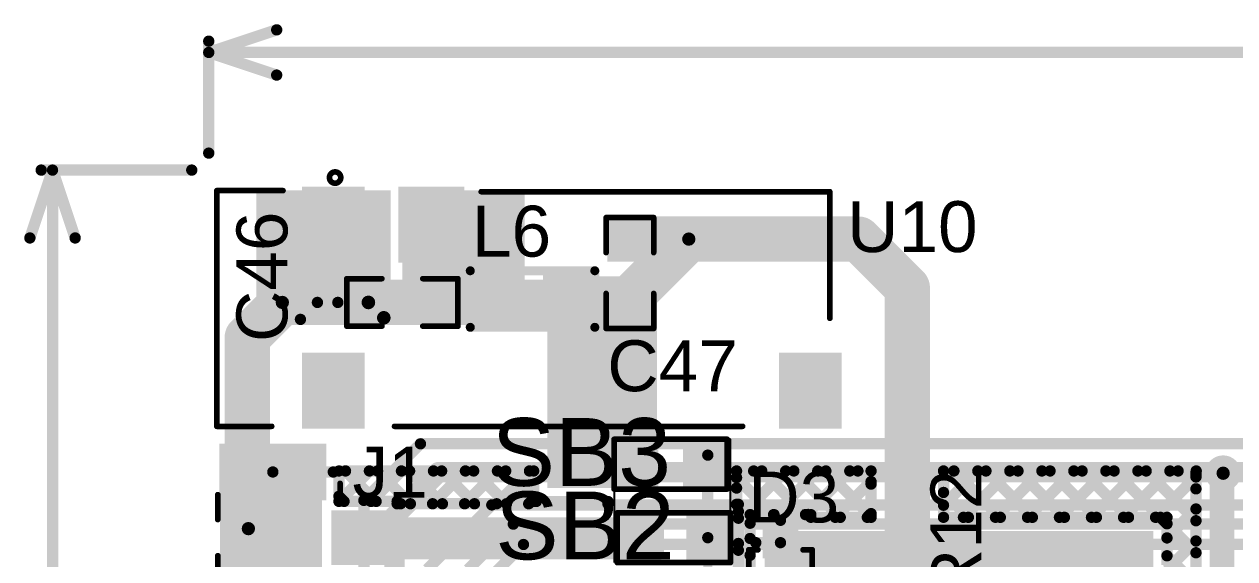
# Model space of a CAD drawing. Header units: millimetres. Extents: x -0.26 to 2.84, y -0.09 to 2.43.
# Drawn here: x -0.253 to 0.816, y 1.956 to 2.429 of the extents above; entities that cross this region are included whole.
import ezdxf

# ---------------------------------------------------------------- set-up
doc = ezdxf.new("R2010")
doc.units = ezdxf.units.MM
doc.header["$MEASUREMENT"] = 0
for name, color, linetype in [('BottomLayer', 5, 'Continuous'), ('BottomSolder', 6, 'Continuous'), ('Mechanical1', 6, 'Continuous'), ('TopLayer', 1, 'Continuous'), ('TopOverlay', 2, 'Continuous'), ('TopPaste', 8, 'Continuous'), ('TopSolder', 216, 'Continuous'), ('ViaHoleLayer', 16, 'Continuous')]:
    doc.layers.add(name, color=color, linetype=linetype)
doc.styles.add('Arial', font='', dxfattribs={"height": 0.2})
doc.styles.get('Arial').set_extended_font_data('Arial')

# ---------------------------------------------------------------- blocks, each defined once
blk = doc.blocks.new('UDD32C03L01_3')
at = {"layer": 'TopLayer'}
for points in [[(-0.0551, 0.0118), (-0.0354, 0.0118), (-0.0354, -0.0118), (-0.0551, -0.0118)], [(0.0354, 0.0118), (0.0551, 0.0118), (0.0551, -0.0118), (0.0354, -0.0118)]]:
    blk.add_hatch(color=1, dxfattribs=at).paths.add_polyline_path(points)
at = {"layer": 'TopPaste'}
for points in [[(-0.0551, 0.0118), (-0.0354, 0.0118), (-0.0354, -0.0118), (-0.0551, -0.0118)], [(0.0354, 0.0118), (0.0551, 0.0118), (0.0551, -0.0118), (0.0354, -0.0118)]]:
    blk.add_hatch(color=8, dxfattribs=at).paths.add_polyline_path(points)
at = {"layer": 'TopSolder'}
for points in [[(-0.0591, 0.0158), (-0.0314, 0.0158), (-0.0314, -0.0158), (-0.0591, -0.0158)], [(0.0314, 0.0158), (0.0591, 0.0158), (0.0591, -0.0158), (0.0314, -0.0158)]]:
    blk.add_hatch(color=216, dxfattribs=at).paths.add_polyline_path(points)
at = {"layer": 'TopOverlay', "const_width": 0.005}
for points in [[(-0.036, 0.028), (-0.036, 0.02)], [(-0.036, 0.028), (0.039, 0.028)], [(0.039, 0.028), (0.039, 0.02)], [(-0.0145, 0.008), (-0.0145, -0.007)], [(-0.0055, 0.006), (-0.0115, 0)], [(-0.0115, 0), (-0.0055, -0.006)], [(-0.0055, 0.006), (-0.0055, -0.006)], [(-0.0055, 0), (0.0055, 0)], [(0.0055, 0.006), (0.0115, 0)], [(0.0055, 0.006), (0.0055, -0.006)], [(0.0115, 0), (0.0055, -0.006)], [(0.0145, 0.007), (0.0145, -0.008)], [(-0.036, -0.02), (-0.036, -0.028)], [(0.039, -0.02), (0.039, -0.028)], [(-0.036, -0.028), (0.039, -0.028)]]:
    blk.add_lwpolyline(points, dxfattribs=at)
at = {"layer": 'TopOverlay', "const_width": 0.0025}
for points in [[(-0.0372, 0.028, 1), (-0.0348, 0.028, 1)], [(-0.0372, 0.028, 1), (-0.0348, 0.028, 1)], [(-0.0372, 0.02, 1), (-0.0348, 0.02, 1)], [(0.0377, 0.028, 1), (0.0403, 0.028, 1)], [(0.0377, 0.028, 1), (0.0403, 0.028, 1)], [(0.0377, 0.02, 1), (0.0403, 0.02, 1)], [(-0.0158, 0.008, 1), (-0.0132, 0.008, 1)], [(-0.0127, 0, 1), (-0.0103, 0, 1)], [(-0.0127, 0, 1), (-0.0103, 0, 1)], [(-0.0067, 0.006, 1), (-0.0043, 0.006, 1)], [(-0.0067, 0.006, 1), (-0.0043, 0.006, 1)], [(-0.0067, 0, 1), (-0.0043, 0, 1)], [(0.0043, 0.006, 1), (0.0067, 0.006, 1)], [(0.0043, 0.006, 1), (0.0067, 0.006, 1)], [(0.0043, 0, 1), (0.0067, 0, 1)], [(0.0103, 0, 1), (0.0127, 0, 1)], [(0.0103, 0, 1), (0.0127, 0, 1)], [(0.0132, 0.007, 1), (0.0158, 0.007, 1)], [(-0.0158, -0.007, 1), (-0.0132, -0.007, 1)], [(-0.0067, -0.006, 1), (-0.0043, -0.006, 1)], [(-0.0067, -0.006, 1), (-0.0043, -0.006, 1)], [(0.0043, -0.006, 1), (0.0067, -0.006, 1)], [(0.0043, -0.006, 1), (0.0067, -0.006, 1)], [(0.0132, -0.008, 1), (0.0158, -0.008, 1)], [(-0.0372, -0.02, 1), (-0.0348, -0.02, 1)], [(0.0377, -0.02, 1), (0.0403, -0.02, 1)], [(-0.0372, -0.028, 1), (-0.0348, -0.028, 1)], [(-0.0372, -0.028, 1), (-0.0348, -0.028, 1)], [(0.0377, -0.028, 1), (0.0403, -0.028, 1)], [(0.0377, -0.028, 1), (0.0403, -0.028, 1)]]:
    blk.add_lwpolyline(points, format="xyb", close=True, dxfattribs=at)
blk = doc.blocks.new('C___0603_38')
at = {"layer": 'TopLayer'}
for points in [[(-0.015, 0.0175), (-0.015, -0.0175), (-0.045, -0.0175), (-0.045, 0.0175)], [(0.045, 0.0175), (0.045, -0.0175), (0.015, -0.0175), (0.015, 0.0175)]]:
    blk.add_hatch(color=1, dxfattribs=at).paths.add_polyline_path(points)
at = {"layer": 'TopPaste'}
for points in [[(-0.015, 0.0175), (-0.015, -0.0175), (-0.045, -0.0175), (-0.045, 0.0175)], [(0.045, 0.0175), (0.045, -0.0175), (0.015, -0.0175), (0.015, 0.0175)]]:
    blk.add_hatch(color=8, dxfattribs=at).paths.add_polyline_path(points)
at = {"layer": 'TopSolder'}
for points in [[(-0.0126, 0.0199), (-0.0126, -0.0199), (-0.0474, -0.0199), (-0.0474, 0.0199)], [(0.0474, 0.0199), (0.0474, -0.0199), (0.0126, -0.0199), (0.0126, 0.0199)]]:
    blk.add_hatch(color=216, dxfattribs=at).paths.add_polyline_path(points)
at = {"layer": 'TopOverlay', "const_width": 0.005}
for points in [[(-0.049, 0.021), (-0.018, 0.021)], [(-0.049, 0.021), (-0.049, -0.021)], [(0.018, 0.021), (0.049, 0.021)], [(0.049, 0.021), (0.049, -0.021)], [(-0.049, -0.021), (-0.018, -0.021)], [(0.018, -0.021), (0.049, -0.021)]]:
    blk.add_lwpolyline(points, dxfattribs=at)
at = {"layer": 'TopOverlay', "const_width": 0.0025}
for points in [[(-0.0503, 0.021, 1), (-0.0478, 0.021, 1)], [(-0.0503, 0.021, 1), (-0.0478, 0.021, 1)], [(-0.0192, 0.021, 1), (-0.0168, 0.021, 1)], [(0.0168, 0.021, 1), (0.0192, 0.021, 1)], [(0.0478, 0.021, 1), (0.0503, 0.021, 1)], [(0.0478, 0.021, 1), (0.0503, 0.021, 1)], [(-0.0503, -0.021, 1), (-0.0478, -0.021, 1)], [(-0.0503, -0.021, 1), (-0.0478, -0.021, 1)], [(-0.0192, -0.021, 1), (-0.0168, -0.021, 1)], [(0.0168, -0.021, 1), (0.0192, -0.021, 1)], [(0.0478, -0.021, 1), (0.0503, -0.021, 1)], [(0.0478, -0.021, 1), (0.0503, -0.021, 1)]]:
    blk.add_lwpolyline(points, format="xyb", close=True, dxfattribs=at)
blk = doc.blocks.new('C___0603_39')
at = {"layer": 'TopLayer'}
for points in [[(-0.015, 0.0175), (-0.015, -0.0175), (-0.045, -0.0175), (-0.045, 0.0175)], [(0.045, 0.0175), (0.045, -0.0175), (0.015, -0.0175), (0.015, 0.0175)]]:
    blk.add_hatch(color=1, dxfattribs=at).paths.add_polyline_path(points)
at = {"layer": 'TopPaste'}
for points in [[(-0.015, 0.0175), (-0.015, -0.0175), (-0.045, -0.0175), (-0.045, 0.0175)], [(0.045, 0.0175), (0.045, -0.0175), (0.015, -0.0175), (0.015, 0.0175)]]:
    blk.add_hatch(color=8, dxfattribs=at).paths.add_polyline_path(points)
at = {"layer": 'TopSolder'}
for points in [[(-0.0126, 0.0199), (-0.0126, -0.0199), (-0.0474, -0.0199), (-0.0474, 0.0199)], [(0.0474, 0.0199), (0.0474, -0.0199), (0.0126, -0.0199), (0.0126, 0.0199)]]:
    blk.add_hatch(color=216, dxfattribs=at).paths.add_polyline_path(points)
at = {"layer": 'TopOverlay', "const_width": 0.005}
for points in [[(-0.049, -0.021), (-0.049, 0.021)], [(-0.049, 0.021), (-0.018, 0.021)], [(0.018, 0.021), (0.049, 0.021)], [(0.049, -0.021), (0.049, 0.021)], [(-0.049, -0.021), (-0.018, -0.021)], [(0.018, -0.021), (0.049, -0.021)]]:
    blk.add_lwpolyline(points, dxfattribs=at)
at = {"layer": 'TopOverlay', "const_width": 0.0025}
for points in [[(-0.0503, 0.021, 1), (-0.0478, 0.021, 1)], [(-0.0503, 0.021, 1), (-0.0478, 0.021, 1)], [(-0.0192, 0.021, 1), (-0.0168, 0.021, 1)], [(0.0168, 0.021, 1), (0.0192, 0.021, 1)], [(0.0478, 0.021, 1), (0.0503, 0.021, 1)], [(0.0478, 0.021, 1), (0.0503, 0.021, 1)], [(-0.0503, -0.021, 1), (-0.0478, -0.021, 1)], [(-0.0503, -0.021, 1), (-0.0478, -0.021, 1)], [(-0.0192, -0.021, 1), (-0.0168, -0.021, 1)], [(0.0168, -0.021, 1), (0.0192, -0.021, 1)], [(0.0478, -0.021, 1), (0.0503, -0.021, 1)], [(0.0478, -0.021, 1), (0.0503, -0.021, 1)]]:
    blk.add_lwpolyline(points, format="xyb", close=True, dxfattribs=at)
blk = doc.blocks.new('PRO_OB_440_68')
at = {"layer": 'TopLayer'}
for points in [[(-0.103, 0.2343), (-0.0439, 0.2343), (-0.0439, 0.187), (-0.103, 0.187)], [(0.0439, 0.2343), (0.103, 0.2343), (0.103, 0.187), (0.0439, 0.187)], [(0.0439, 0.1492), (0.103, 0.1492), (0.103, 0.0988), (0.0439, 0.0988)], [(-0.103, -0.187), (-0.0439, -0.187), (-0.0439, -0.2343), (-0.103, -0.2343)]]:
    blk.add_hatch(color=1, dxfattribs=at).paths.add_polyline_path(points)
at = {"layer": 'TopPaste'}
for points in [[(-0.103, 0.2343), (-0.0439, 0.2343), (-0.0439, 0.187), (-0.103, 0.187)], [(0.0439, 0.2343), (0.103, 0.2343), (0.103, 0.187), (0.0439, 0.187)], [(0.0439, 0.1492), (0.103, 0.1492), (0.103, 0.0988), (0.0439, 0.0988)], [(-0.103, -0.187), (-0.0439, -0.187), (-0.0439, -0.2343), (-0.103, -0.2343)]]:
    blk.add_hatch(color=8, dxfattribs=at).paths.add_polyline_path(points)
at = {"layer": 'TopSolder'}
for points in [[(-0.107, 0.2383), (-0.0399, 0.2383), (-0.0399, 0.183), (-0.107, 0.183)], [(0.0399, 0.2383), (0.107, 0.2383), (0.107, 0.183), (0.0399, 0.183)], [(0.0399, 0.1532), (0.107, 0.1532), (0.107, 0.0948), (0.0399, 0.0948)], [(-0.107, -0.183), (-0.0399, -0.183), (-0.0399, -0.2383), (-0.107, -0.2383)]]:
    blk.add_hatch(color=216, dxfattribs=at).paths.add_polyline_path(points)
at = {"layer": 'TopOverlay', "const_width": 0.005}
for points in [[(-0.105, 0.3135), (0.1035, 0.3135)], [(-0.105, 0.3135), (-0.105, 0.265)], [(0.1035, 0.3135), (0.1035, 0.255)], [(-0.105, 0.1565), (-0.105, -0.151)], [(0.1025, 0.08), (0.1025, -0.228)], [(-0.0095, -0.228), (0.1025, -0.228)]]:
    blk.add_lwpolyline(points, dxfattribs=at)
at = {"layer": 'TopOverlay'}
for points, const_width in [([(-0.1062, 0.3135, 1), (-0.1037, 0.3135, 1)], 0.0025), ([(-0.1062, 0.3135, 1), (-0.1037, 0.3135, 1)], 0.0025), ([(0.1022, 0.3135, 1), (0.1047, 0.3135, 1)], 0.0025), ([(0.1022, 0.3135, 1), (0.1047, 0.3135, 1)], 0.0025), ([(-0.1062, 0.265, 1), (-0.1037, 0.265, 1)], 0.0025), ([(0.1022, 0.255, 1), (0.1047, 0.255, 1)], 0.0025), ([(0.12, 0.209, 1), (0.11, 0.209, 1)], 0.005), ([(0.1087, 0.209, 1), (0.1113, 0.209, 1)], 0.0025), ([(0.1187, 0.209, 1), (0.1212, 0.209, 1)], 0.0025), ([(-0.1062, 0.1565, 1), (-0.1037, 0.1565, 1)], 0.0025), ([(0.1013, 0.08, 1), (0.1037, 0.08, 1)], 0.0025), ([(-0.1062, -0.151, 1), (-0.1037, -0.151, 1)], 0.0025), ([(-0.0107, -0.228, 1), (-0.0083, -0.228, 1)], 0.0025), ([(0.1013, -0.228, 1), (0.1037, -0.228, 1)], 0.0025), ([(0.1013, -0.228, 1), (0.1037, -0.228, 1)], 0.0025)]:
    blk.add_lwpolyline(points, format="xyb", close=True, dxfattribs=dict(at, const_width=const_width))
blk = doc.blocks.new('S______B______77')
at = {"layer": 'TopLayer'}
for points in [[(-0.045, -0.0175), (-0.045, 0.0175), (-0.015, 0.0175), (-0.015, -0.0175)], [(0.015, -0.0175), (0.015, 0.0175), (0.045, 0.0175), (0.045, -0.0175)]]:
    blk.add_hatch(color=1, dxfattribs=at).paths.add_polyline_path(points)
at = {"layer": 'TopPaste'}
for points in [[(-0.045, -0.0175), (-0.045, 0.0175), (-0.015, 0.0175), (-0.015, -0.0175)], [(0.015, -0.0175), (0.015, 0.0175), (0.045, 0.0175), (0.045, -0.0175)]]:
    blk.add_hatch(color=8, dxfattribs=at).paths.add_polyline_path(points)
at = {"layer": 'TopSolder'}
for points in [[(-0.049, -0.0215), (-0.049, 0.0215), (-0.011, 0.0215), (-0.011, -0.0215)], [(0.011, -0.0215), (0.011, 0.0215), (0.049, 0.0215), (0.049, -0.0215)]]:
    blk.add_hatch(color=216, dxfattribs=at).paths.add_polyline_path(points)
at = {"layer": 'TopOverlay', "const_width": 0.005}
for points in [[(0.05, 0.022), (-0.05, 0.022)], [(-0.05, 0.022), (-0.05, -0.022)], [(0.05, 0.022), (0.05, -0.022)], [(0.05, -0.022), (-0.05, -0.022)]]:
    blk.add_lwpolyline(points, dxfattribs=at)
at = {"layer": 'TopOverlay', "const_width": 0.0025}
for points in [[(-0.05125, 0.022, 1), (-0.04875, 0.022, 1)], [(-0.05125, 0.022, 1), (-0.04875, 0.022, 1)], [(0.04875, 0.022, 1), (0.05125, 0.022, 1)], [(0.04875, 0.022, 1), (0.05125, 0.022, 1)], [(-0.05125, -0.022, 1), (-0.04875, -0.022, 1)], [(-0.05125, -0.022, 1), (-0.04875, -0.022, 1)], [(0.04875, -0.022, 1), (0.05125, -0.022, 1)], [(0.04875, -0.022, 1), (0.05125, -0.022, 1)]]:
    blk.add_lwpolyline(points, format="xyb", close=True, dxfattribs=at)
blk = doc.blocks.new('S______B______78')
at = {"layer": 'TopLayer'}
for points in [[(-0.045, -0.0175), (-0.045, 0.0175), (-0.015, 0.0175), (-0.015, -0.0175)], [(0.015, -0.0175), (0.015, 0.0175), (0.045, 0.0175), (0.045, -0.0175)]]:
    blk.add_hatch(color=1, dxfattribs=at).paths.add_polyline_path(points)
at = {"layer": 'TopPaste'}
for points in [[(-0.045, -0.0175), (-0.045, 0.0175), (-0.015, 0.0175), (-0.015, -0.0175)], [(0.015, -0.0175), (0.015, 0.0175), (0.045, 0.0175), (0.045, -0.0175)]]:
    blk.add_hatch(color=8, dxfattribs=at).paths.add_polyline_path(points)
at = {"layer": 'TopSolder'}
for points in [[(-0.049, -0.0215), (-0.049, 0.0215), (-0.011, 0.0215), (-0.011, -0.0215)], [(0.011, -0.0215), (0.011, 0.0215), (0.049, 0.0215), (0.049, -0.0215)]]:
    blk.add_hatch(color=216, dxfattribs=at).paths.add_polyline_path(points)
at = {"layer": 'TopOverlay', "const_width": 0.005}
for points in [[(-0.05, 0.022), (-0.05, -0.022)], [(0.05, 0.022), (-0.05, 0.022)], [(0.05, 0.022), (0.05, -0.022)], [(0.05, -0.022), (-0.05, -0.022)]]:
    blk.add_lwpolyline(points, dxfattribs=at)
at = {"layer": 'TopOverlay', "const_width": 0.0025}
for points in [[(-0.05125, 0.022, 1), (-0.04875, 0.022, 1)], [(-0.05125, 0.022, 1), (-0.04875, 0.022, 1)], [(0.04875, 0.022, 1), (0.05125, 0.022, 1)], [(0.04875, 0.022, 1), (0.05125, 0.022, 1)], [(-0.05125, -0.022, 1), (-0.04875, -0.022, 1)], [(-0.05125, -0.022, 1), (-0.04875, -0.022, 1)], [(0.04875, -0.022, 1), (0.05125, -0.022, 1)], [(0.04875, -0.022, 1), (0.05125, -0.022, 1)]]:
    blk.add_lwpolyline(points, format="xyb", close=True, dxfattribs=at)
blk = doc.blocks.new('IND_0603_91')
at = {"layer": 'TopLayer'}
for points in [[(-0.0486, 0.0191), (-0.0132, 0.0191), (-0.0132, -0.0191), (-0.0486, -0.0191)], [(0.0132, 0.0191), (0.0486, 0.0191), (0.0486, -0.0191), (0.0132, -0.0191)]]:
    blk.add_hatch(color=1, dxfattribs=at).paths.add_polyline_path(points)
at = {"layer": 'TopPaste'}
for points in [[(-0.0486, 0.0191), (-0.0132, 0.0191), (-0.0132, -0.0191), (-0.0486, -0.0191)], [(0.0132, 0.0191), (0.0486, 0.0191), (0.0486, -0.0191), (0.0132, -0.0191)]]:
    blk.add_hatch(color=8, dxfattribs=at).paths.add_polyline_path(points)
at = {"layer": 'TopSolder'}
for points in [[(-0.0526, 0.0231), (-0.0092, 0.0231), (-0.0092, -0.0231), (-0.0526, -0.0231)], [(0.0092, 0.0231), (0.0526, 0.0231), (0.0526, -0.0231), (0.0092, -0.0231)]]:
    blk.add_hatch(color=216, dxfattribs=at).paths.add_polyline_path(points)
at = {"layer": 'TopOverlay', "const_width": 0.00787}
for points in [[(-0.055, 0.025), (0.055, 0.025)], [(-0.055, -0.025), (-0.055, 0.025)], [(0.055, -0.025), (0.055, 0.025)], [(-0.055, -0.025), (0.055, -0.025)]]:
    blk.add_lwpolyline(points, dxfattribs=at)
at = {"layer": 'TopOverlay', "const_width": 0.00394}
for points in [[(-0.057, 0.025, 1), (-0.053, 0.025, 1)], [(-0.057, 0.025, 1), (-0.053, 0.025, 1)], [(0.053, 0.025, 1), (0.057, 0.025, 1)], [(0.053, 0.025, 1), (0.057, 0.025, 1)], [(-0.057, -0.025, 1), (-0.053, -0.025, 1)], [(-0.057, -0.025, 1), (-0.053, -0.025, 1)], [(0.053, -0.025, 1), (0.057, -0.025, 1)], [(0.053, -0.025, 1), (0.057, -0.025, 1)]]:
    blk.add_lwpolyline(points, format="xyb", close=True, dxfattribs=at)
blk = doc.blocks.new('U_FL_R_SMT_1_80__97')
at = {"layer": 'TopLayer'}
for points in [[(-0.0791, 0.0817), (-0.037, 0.0817), (-0.037, -0.005), (-0.0791, -0.005)], [(0.037, 0.0817), (0.0791, 0.0817), (0.0791, -0.005), (0.037, -0.005)], [(-0.0201, -0.0173), (0.0201, -0.0173), (0.0201, -0.0594), (-0.0201, -0.0594)]]:
    blk.add_hatch(color=1, dxfattribs=at).paths.add_polyline_path(points)
at = {"layer": 'TopPaste'}
for points in [[(-0.0791, 0.0817), (-0.037, 0.0817), (-0.037, -0.005), (-0.0791, -0.005)], [(0.037, 0.0817), (0.0791, 0.0817), (0.0791, -0.005), (0.037, -0.005)], [(-0.0201, -0.0173), (0.0201, -0.0173), (0.0201, -0.0594), (-0.0201, -0.0594)]]:
    blk.add_hatch(color=8, dxfattribs=at).paths.add_polyline_path(points)
at = {"layer": 'TopSolder'}
for points in [[(-0.0831, 0.0857), (-0.033, 0.0857), (-0.033, -0.009), (-0.0831, -0.009)], [(0.033, 0.0857), (0.0831, 0.0857), (0.0831, -0.009), (0.033, -0.009)], [(-0.0241, -0.0133), (0.0241, -0.0133), (0.0241, -0.0634), (-0.0241, -0.0634)]]:
    blk.add_hatch(color=216, dxfattribs=at).paths.add_polyline_path(points)
at = {"layer": 'TopOverlay', "const_width": 0.005}
for points in [[(-0.038, 0.087), (-0.016, 0.087)], [(0.016, 0.087), (0.038, 0.087)], [(-0.048, -0.021), (-0.03, -0.021)], [(0.03, -0.021), (0.048, -0.021)]]:
    blk.add_lwpolyline(points, dxfattribs=at)
at = {"layer": 'TopOverlay', "const_width": 0.0025}
for points in [[(-0.0393, 0.087, 1), (-0.0367, 0.087, 1)], [(-0.0173, 0.087, 1), (-0.0147, 0.087, 1)], [(0.0148, 0.087, 1), (0.0173, 0.087, 1)], [(0.0368, 0.087, 1), (0.0393, 0.087, 1)], [(-0.0493, -0.021, 1), (-0.0467, -0.021, 1)], [(-0.0312, -0.021, 1), (-0.0288, -0.021, 1)], [(0.0288, -0.021, 1), (0.0313, -0.021, 1)], [(0.0468, -0.021, 1), (0.0493, -0.021, 1)]]:
    blk.add_lwpolyline(points, format="xyb", close=True, dxfattribs=at)

msp = doc.modelspace()

# ---------------------------------------------------------------- hatches: boundary and pattern name
at = {"layer": 'BottomLayer'}
h = msp.add_hatch(color=5, dxfattribs=at)
edge = h.paths.add_edge_path()
edge.add_arc((0.334, 2.239), 0.0118, 0, 360)
h = msp.add_hatch(color=5, dxfattribs=at)
edge = h.paths.add_edge_path()
edge.add_arc((-0.025, 2.183), 0.0118, 0, 360)
h = msp.add_hatch(color=5, dxfattribs=at)
edge = h.paths.add_edge_path()
edge.add_arc((0.806, 2.032), 0.0118, 0, 360)
h = msp.add_hatch(color=5, dxfattribs=at)
edge = h.paths.add_edge_path()
edge.add_arc((-0.055, 1.983), 0.00886, 0, 360)
at = {"layer": 'BottomSolder'}
h = msp.add_hatch(color=6, dxfattribs=at)
edge = h.paths.add_edge_path()
edge.add_arc((0.806, 2.032), 0.0158, 0, 360)
at = {"layer": 'TopLayer'}
for points in [[(0.0706, 2.282), (-0.048, 2.282), (-0.048, 2.163), (0.0706, 2.163)], [(0.081, 2.163), (0.189, 2.163), (0.189, 2.282), (0.081, 2.282)], [(0.262, 2.219), (0.284, 2.219), (0.284, 2.259), (0.262, 2.259)], [(0.209, 2.019), (0.306, 2.019), (0.306, 2.206), (0.209, 2.206)], [(-0.08, 1.895), (0.01, 1.895), (0.01, 2.055), (-0.08, 2.055)], [(0.022, 1.956), (0.312, 1.956), (0.312, 1.993), (0.022, 1.993)], [(0.401, 1.912), (0.7444, 1.912), (0.7444, 1.981), (0.401, 1.981)]]:
    msp.add_hatch(color=1, dxfattribs=at).paths.add_polyline_path(points)
h = msp.add_hatch(color=1, dxfattribs=at)
edge = h.paths.add_edge_path()
edge.add_arc((0.334, 2.239), 0.0118, 0, 360)
h = msp.add_hatch(color=1, dxfattribs=at)
edge = h.paths.add_edge_path()
edge.add_arc((-0.025, 2.183), 0.0118, 0, 360)
h = msp.add_hatch(color=1, dxfattribs=at)
edge = h.paths.add_edge_path()
edge.add_arc((0.806, 2.032), 0.0118, 0, 360)
h = msp.add_hatch(color=1, dxfattribs=at)
edge = h.paths.add_edge_path()
edge.add_arc((-0.055, 1.983), 0.00886, 0, 360)
at = {"layer": 'TopSolder'}
h = msp.add_hatch(color=216, dxfattribs=at)
edge = h.paths.add_edge_path()
edge.add_arc((0.806, 2.032), 0.0158, 0, 360)
at = {"layer": 'ViaHoleLayer'}
h = msp.add_hatch(color=16, dxfattribs=at)
edge = h.paths.add_edge_path()
edge.add_arc((0.334, 2.239), 0.00591, 0, 360)
h = msp.add_hatch(color=16, dxfattribs=at)
edge = h.paths.add_edge_path()
edge.add_arc((-0.025, 2.183), 0.00591, 0, 360)
h = msp.add_hatch(color=16, dxfattribs=at)
edge = h.paths.add_edge_path()
edge.add_arc((0.806, 2.032), 0.00591, 0, 360)
h = msp.add_hatch(color=16, dxfattribs=at)
edge = h.paths.add_edge_path()
edge.add_arc((-0.055, 1.983), 0.00591, 0, 360)

# ---------------------------------------------------------------- linework, layer by layer
at = {"layer": 'BottomLayer'}
for points, const_width in [([(0.278, 2.183), (0.334, 2.239)], 0.04), ([(-0.056, 2.152), (-0.025, 2.183)], 0.04), ([(-0.025, 2.183), (0.278, 2.183)], 0.04), ([(-0.056, 1.983), (-0.056, 2.152)], 0.04), ([(0.047, 2.008), (0.097, 2.058)], 0.01), ([(0.097, 2.058), (2.106, 2.058)], 0.01), ([(0.074, 1.994), (0.113, 2.033)], 0.018), ([(0.113, 2.033), (2.097, 2.033)], 0.018), ([(0.047, 1.851), (0.047, 2.008)], 0.01), ([(-0.056, 1.899), (-0.056, 1.981)], 0.04), ([(0.074, 1.83), (0.074, 1.994)], 0.018), ([(0.103, 1.947), (0.16, 2.004)], 0.01), ([(0.16, 2.004), (2.094, 2.004)], 0.01), ([(0.139, 1.947), (0.179, 1.987)], 0.01), ([(0.179, 1.987), (2.08, 1.987)], 0.01), ([(0.1624, 1.9434), (0.188, 1.969)], 0.01), ([(0.188, 1.969), (2.06, 1.969)], 0.01)]:
    msp.add_lwpolyline(points, dxfattribs=dict(at, const_width=const_width))
for points, const_width in [([(0.324, 2.239, 1), (0.344, 2.239, 1)], 0.02), ([(-0.035, 2.183, 1), (-0.015, 2.183, 1)], 0.02), ([(-0.035, 2.183, 1), (-0.015, 2.183, 1)], 0.02), ([(0.268, 2.183, 1), (0.288, 2.183, 1)], 0.02), ([(0.268, 2.183, 1), (0.288, 2.183, 1)], 0.02), ([(-0.066, 2.152, 1), (-0.046, 2.152, 1)], 0.02), ([(-0.066, 2.152, 1), (-0.046, 2.152, 1)], 0.02), ([(0.0945, 2.058, 1), (0.0995, 2.058, 1)], 0.005), ([(0.0945, 2.058, 1), (0.0995, 2.058, 1)], 0.005), ([(0.1085, 2.033, 1), (0.1175, 2.033, 1)], 0.009), ([(0.1085, 2.033, 1), (0.1175, 2.033, 1)], 0.009), ([(0.0445, 2.008, 1), (0.0495, 2.008, 1)], 0.005), ([(0.0445, 2.008, 1), (0.0495, 2.008, 1)], 0.005), ([(-0.066, 1.983, 1), (-0.046, 1.983, 1)], 0.02), ([(-0.066, 1.981, 1), (-0.046, 1.981, 1)], 0.02), ([(0.0695, 1.994, 1), (0.0785, 1.994, 1)], 0.009), ([(0.0695, 1.994, 1), (0.0785, 1.994, 1)], 0.009), ([(0.1575, 2.004, 1), (0.1625, 2.004, 1)], 0.005), ([(0.1575, 2.004, 1), (0.1625, 2.004, 1)], 0.005), ([(0.1765, 1.987, 1), (0.1815, 1.987, 1)], 0.005), ([(0.1765, 1.987, 1), (0.1815, 1.987, 1)], 0.005), ([(0.1855, 1.969, 1), (0.1905, 1.969, 1)], 0.005), ([(0.1855, 1.969, 1), (0.1905, 1.969, 1)], 0.005)]:
    msp.add_lwpolyline(points, format="xyb", close=True, dxfattribs=dict(at, const_width=const_width))
at = {"layer": 'Mechanical1', "const_width": 0.01}
for points in [[(-0.09, 2.404), (-0.03, 2.424)], [(-0.09, 2.315), (-0.09, 2.414)], [(-0.09, 2.404), (-0.03, 2.384)], [(-0.09, 2.404), (1.0706, 2.404)], [(-0.248, 2.24), (-0.228, 2.3)], [(-0.238, 2.3), (-0.105, 2.3)], [(-0.228, 2.3), (-0.208, 2.24)], [(-0.228, 1.3774), (-0.228, 2.3)]]:
    msp.add_lwpolyline(points, dxfattribs=at)
at = {"layer": 'Mechanical1', "const_width": 0.005}
for points in [[(-0.0325, 2.424, 1), (-0.0275, 2.424, 1)], [(-0.0925, 2.414, 1), (-0.0875, 2.414, 1)], [(-0.0925, 2.404, 1), (-0.0875, 2.404, 1)], [(-0.0925, 2.404, 1), (-0.0875, 2.404, 1)], [(-0.0925, 2.404, 1), (-0.0875, 2.404, 1)], [(-0.0325, 2.384, 1), (-0.0275, 2.384, 1)], [(-0.0925, 2.315, 1), (-0.0875, 2.315, 1)], [(-0.2405, 2.3, 1), (-0.2355, 2.3, 1)], [(-0.2305, 2.3, 1), (-0.2255, 2.3, 1)], [(-0.2305, 2.3, 1), (-0.2255, 2.3, 1)], [(-0.2305, 2.3, 1), (-0.2255, 2.3, 1)], [(-0.1075, 2.3, 1), (-0.1025, 2.3, 1)], [(-0.2505, 2.24, 1), (-0.2455, 2.24, 1)], [(-0.2105, 2.24, 1), (-0.2055, 2.24, 1)]]:
    msp.add_lwpolyline(points, format="xyb", close=True, dxfattribs=at)
at = {"layer": 'TopLayer'}
for p, q in [((0.3708, 2.062), (0.268, 2.062)), ((0.268, 2.062), (0.268, 1.953)), ((0.3708, 1.953), (0.3708, 2.062))]:
    msp.add_line(p, q, dxfattribs=at)
for points, const_width in [([(0.1088, 2.2498), (0.114, 2.255)], 0.018), ([(0.282, 2.239), (0.484, 2.239)], 0.04), ([(0.484, 2.239), (0.527, 2.196)], 0.04), ([(0.1088, 2.1852), (0.1088, 2.2439)], 0.018), ([(0.527, 1.932), (0.527, 2.196)], 0.04), ([(0.1088, 2.1852), (0.111, 2.183)], 0.018), ([(0.051, 2.183), (0.0646, 2.1694)], 0.012), ([(0.3508, 1.975), (0.3508, 2.048)], 0.01), ([(-0.0334, 2.0331), (0.02, 2.0331)], 0.01), ([(0.025, 2.034), (0.197, 2.034)], 0.01), ([(0.025, 2.0071), (0.0519, 2.034)], 0.01), ([(0.025, 2.0071), (0.025, 2.034)], 0.01), ([(0.0308, 2.034), (0.0578, 2.0071)], 0.01), ([(0.0533, 2.0071), (0.0802, 2.034)], 0.01), ([(0.0591, 2.034), (0.0881, 2.005)], 0.01), ([(0.0795, 2.005), (0.1085, 2.034)], 0.01), ([(0.0874, 2.034), (0.1164, 2.005)], 0.01), ([(0.1077, 2.005), (0.1367, 2.034)], 0.01), ([(0.1157, 2.034), (0.1447, 2.005)], 0.01), ([(0.136, 2.005), (0.165, 2.034)], 0.01), ([(0.144, 2.034), (0.173, 2.005)], 0.01), ([(0.1643, 2.005), (0.1933, 2.034)], 0.01), ([(0.1723, 2.034), (0.197, 2.0093)], 0.01), ([(0.197, 2.007), (0.197, 2.034)], 0.01), ([(0.3762, 2.034), (0.495, 2.034)], 0.01), ([(0.3762, 2.0189), (0.3913, 2.034)], 0.01), ([(0.3762, 2.0045), (0.3762, 2.034)], 0.01), ([(0.3762, 2.0281), (0.4089, 1.9954)], 0.01), ([(0.3778, 1.9922), (0.4196, 2.034)], 0.01), ([(0.3985, 2.034), (0.4371, 1.9954)], 0.01), ([(0.4093, 1.9954), (0.4479, 2.034)], 0.01), ([(0.4268, 2.034), (0.4678, 1.993)], 0.01), ([(0.4376, 1.9954), (0.4762, 2.034)], 0.01), ([(0.4551, 2.034), (0.495, 1.9941)], 0.01), ([(0.4834, 2.034), (0.495, 2.0224)], 0.01), ([(0.495, 1.993), (0.495, 2.034)], 0.01), ([(0.559, 2.0037), (0.5893, 2.034)], 0.01), ([(0.559, 2.034), (0.7822, 2.034)], 0.01), ([(0.559, 1.993), (0.559, 2.034)], 0.01), ([(0.5682, 2.034), (0.6092, 1.993)], 0.01), ([(0.5766, 1.993), (0.6176, 2.034)], 0.01), ([(0.5965, 2.034), (0.6375, 1.993)], 0.01), ([(0.6049, 1.993), (0.6459, 2.034)], 0.01), ([(0.6248, 2.034), (0.6658, 1.993)], 0.01), ([(0.6331, 1.993), (0.6742, 2.034)], 0.01), ([(0.6531, 2.034), (0.6941, 1.993)], 0.01), ([(0.6614, 1.993), (0.7024, 2.034)], 0.01), ([(0.6814, 2.034), (0.7224, 1.993)], 0.01), ([(0.6897, 1.993), (0.7307, 2.034)], 0.01), ([(0.7097, 2.034), (0.7507, 1.993)], 0.01), ([(0.718, 1.993), (0.759, 2.034)], 0.01), ([(0.738, 2.034), (0.782, 1.99)], 0.01), ([(0.7463, 1.993), (0.782, 2.0287)], 0.01), ([(0.7662, 2.034), (0.782, 2.0182)], 0.01), ([(0.782, 1.9312), (0.782, 2.031)], 0.01), ([(0.805, 1.925), (0.805, 2.031)], 0.022), ([(0.4634, 1.993), (0.495, 2.0246)], 0.01), ([(0.025, 2.0116), (0.0295, 2.0071)], 0.01), ([(0.025, 2.0071), (0.0764, 2.0071)], 0.01), ([(0.1926, 2.005), (0.197, 2.0094)], 0.01), ([(0.197, 2.0093), (0.1993, 2.007)], 0.01), ([(0.197, 2.007), (0.2626, 2.007)], 0.01), ([(0.559, 2.015), (0.581, 1.993)], 0.01), ([(0.0764, 2.005), (0.2626, 2.005)], 0.01), ([(0.3778, 1.9455), (0.3778, 2.0045)], 0.01), ([(0.3778, 1.9982), (0.3882, 1.9878)], 0.01), ([(0.3882, 1.9954), (0.4418, 1.9954)], 0.01), ([(0.3882, 1.9457), (0.3882, 1.9954)], 0.01), ([(0.4917, 1.993), (0.495, 1.9963)], 0.01), ([(0.7564, 1.9748), (0.782, 2.0004)], 0.01), ([(0.415, 1.9706), (0.415, 1.9904)], 0.01), ([(0.4418, 1.993), (0.495, 1.993)], 0.01), ([(0.559, 1.993), (0.7564, 1.993)], 0.01), ([(0.7507, 1.993), (0.7564, 1.9873)], 0.01), ([(0.7564, 1.951), (0.7564, 1.993)], 0.01), ([(0.7564, 1.9873), (0.782, 1.9617)], 0.01), ([(0.3508, 1.8763), (0.3508, 1.975)], 0.008), ([(0.3778, 1.9639), (0.3882, 1.9743)], 0.01), ([(0.3778, 1.9699), (0.3882, 1.9595)], 0.01), ([(0.3932, 1.9706), (0.415, 1.9706)], 0.01), ([(0.7564, 1.9465), (0.782, 1.9721)], 0.01), ([(0.7564, 1.959), (0.782, 1.9334)], 0.01)]:
    msp.add_lwpolyline(points, dxfattribs=dict(at, const_width=const_width))
for points, const_width in [([(0.1043, 2.2498, 1), (0.1133, 2.2498, 1)], 0.009), ([(0.1095, 2.255, 1), (0.1185, 2.255, 1)], 0.009), ([(0.272, 2.239, 1), (0.292, 2.239, 1)], 0.02), ([(0.474, 2.239, 1), (0.494, 2.239, 1)], 0.02), ([(0.474, 2.239, 1), (0.494, 2.239, 1)], 0.02), ([(0.1043, 2.2439, 1), (0.1133, 2.2439, 1)], 0.009), ([(0.517, 2.196, 1), (0.537, 2.196, 1)], 0.02), ([(0.517, 2.196, 1), (0.537, 2.196, 1)], 0.02), ([(0.1043, 2.1852, 1), (0.1133, 2.1852, 1)], 0.009), ([(0.1043, 2.1852, 1), (0.1133, 2.1852, 1)], 0.009), ([(0.048, 2.183, 1), (0.054, 2.183, 1)], 0.006), ([(0.1065, 2.183, 1), (0.1155, 2.183, 1)], 0.009), ([(0.0616, 2.1694, 1), (0.0676, 2.1694, 1)], 0.006), ([(0.3483, 2.048, 1), (0.3533, 2.048, 1)], 0.005), ([(-0.0359, 2.0331, 1), (-0.0309, 2.0331, 1)], 0.005), ([(0.0175, 2.0331, 1), (0.0225, 2.0331, 1)], 0.005), ([(0.0225, 2.034, 1), (0.0275, 2.034, 1)], 0.005), ([(0.0225, 2.034, 1), (0.0275, 2.034, 1)], 0.005), ([(0.0283, 2.034, 1), (0.0333, 2.034, 1)], 0.005), ([(0.0494, 2.034, 1), (0.0544, 2.034, 1)], 0.005), ([(0.0566, 2.034, 1), (0.0616, 2.034, 1)], 0.005), ([(0.0777, 2.034, 1), (0.0827, 2.034, 1)], 0.005), ([(0.0849, 2.034, 1), (0.0899, 2.034, 1)], 0.005), ([(0.106, 2.034, 1), (0.111, 2.034, 1)], 0.005), ([(0.1132, 2.034, 1), (0.1182, 2.034, 1)], 0.005), ([(0.1342, 2.034, 1), (0.1392, 2.034, 1)], 0.005), ([(0.1415, 2.034, 1), (0.1465, 2.034, 1)], 0.005), ([(0.1625, 2.034, 1), (0.1675, 2.034, 1)], 0.005), ([(0.1698, 2.034, 1), (0.1748, 2.034, 1)], 0.005), ([(0.1908, 2.034, 1), (0.1958, 2.034, 1)], 0.005), ([(0.1945, 2.034, 1), (0.1995, 2.034, 1)], 0.005), ([(0.1945, 2.034, 1), (0.1995, 2.034, 1)], 0.005), ([(0.3737, 2.034, 1), (0.3787, 2.034, 1)], 0.005), ([(0.3737, 2.034, 1), (0.3787, 2.034, 1)], 0.005), ([(0.3737, 2.0281, 1), (0.3787, 2.0281, 1)], 0.005), ([(0.3888, 2.034, 1), (0.3938, 2.034, 1)], 0.005), ([(0.396, 2.034, 1), (0.401, 2.034, 1)], 0.005), ([(0.4171, 2.034, 1), (0.4221, 2.034, 1)], 0.005), ([(0.4243, 2.034, 1), (0.4293, 2.034, 1)], 0.005), ([(0.4454, 2.034, 1), (0.4504, 2.034, 1)], 0.005), ([(0.4526, 2.034, 1), (0.4576, 2.034, 1)], 0.005), ([(0.4737, 2.034, 1), (0.4787, 2.034, 1)], 0.005), ([(0.4809, 2.034, 1), (0.4859, 2.034, 1)], 0.005), ([(0.4925, 2.034, 1), (0.4975, 2.034, 1)], 0.005), ([(0.4925, 2.034, 1), (0.4975, 2.034, 1)], 0.005), ([(0.5565, 2.034, 1), (0.5615, 2.034, 1)], 0.005), ([(0.5565, 2.034, 1), (0.5615, 2.034, 1)], 0.005), ([(0.5657, 2.034, 1), (0.5707, 2.034, 1)], 0.005), ([(0.5868, 2.034, 1), (0.5918, 2.034, 1)], 0.005), ([(0.594, 2.034, 1), (0.599, 2.034, 1)], 0.005), ([(0.6151, 2.034, 1), (0.6201, 2.034, 1)], 0.005), ([(0.6223, 2.034, 1), (0.6273, 2.034, 1)], 0.005), ([(0.6434, 2.034, 1), (0.6484, 2.034, 1)], 0.005), ([(0.6506, 2.034, 1), (0.6556, 2.034, 1)], 0.005), ([(0.6716, 2.034, 1), (0.6766, 2.034, 1)], 0.005), ([(0.6789, 2.034, 1), (0.6839, 2.034, 1)], 0.005), ([(0.6999, 2.034, 1), (0.7049, 2.034, 1)], 0.005), ([(0.7072, 2.034, 1), (0.7122, 2.034, 1)], 0.005), ([(0.7282, 2.034, 1), (0.7332, 2.034, 1)], 0.005), ([(0.7355, 2.034, 1), (0.7405, 2.034, 1)], 0.005), ([(0.7565, 2.034, 1), (0.7615, 2.034, 1)], 0.005), ([(0.7637, 2.034, 1), (0.7687, 2.034, 1)], 0.005), ([(0.7795, 2.031, 1), (0.7845, 2.031, 1)], 0.005), ([(0.7795, 2.031, 1), (0.7845, 2.031, 1)], 0.005), ([(0.7795, 2.0287, 1), (0.7845, 2.0287, 1)], 0.005), ([(0.7797, 2.034, 1), (0.7847, 2.034, 1)], 0.005), ([(0.7797, 2.034, 1), (0.7847, 2.034, 1)], 0.005), ([(0.7995, 2.031, 1), (0.8105, 2.031, 1)], 0.011), ([(0.3737, 2.0189, 1), (0.3787, 2.0189, 1)], 0.005), ([(0.4925, 2.0246, 1), (0.4975, 2.0246, 1)], 0.005), ([(0.4925, 2.0224, 1), (0.4975, 2.0224, 1)], 0.005), ([(0.7795, 2.0182, 1), (0.7845, 2.0182, 1)], 0.005), ([(0.0225, 2.0116, 1), (0.0275, 2.0116, 1)], 0.005), ([(0.0225, 2.0071, 1), (0.0275, 2.0071, 1)], 0.005), ([(0.0225, 2.0071, 1), (0.0275, 2.0071, 1)], 0.005), ([(0.0225, 2.0071, 1), (0.0275, 2.0071, 1)], 0.005), ([(0.027, 2.0071, 1), (0.032, 2.0071, 1)], 0.005), ([(0.0508, 2.0071, 1), (0.0558, 2.0071, 1)], 0.005), ([(0.0553, 2.0071, 1), (0.0603, 2.0071, 1)], 0.005), ([(0.0739, 2.0071, 1), (0.0789, 2.0071, 1)], 0.005), ([(0.1945, 2.0094, 1), (0.1995, 2.0094, 1)], 0.005), ([(0.1945, 2.0093, 1), (0.1995, 2.0093, 1)], 0.005), ([(0.1945, 2.0093, 1), (0.1995, 2.0093, 1)], 0.005), ([(0.1945, 2.007, 1), (0.1995, 2.007, 1)], 0.005), ([(0.1945, 2.007, 1), (0.1995, 2.007, 1)], 0.005), ([(0.1968, 2.007, 1), (0.2018, 2.007, 1)], 0.005), ([(0.2601, 2.007, 1), (0.2651, 2.007, 1)], 0.005), ([(0.5565, 2.015, 1), (0.5615, 2.015, 1)], 0.005), ([(0.0739, 2.005, 1), (0.0789, 2.005, 1)], 0.005), ([(0.077, 2.005, 1), (0.082, 2.005, 1)], 0.005), ([(0.0856, 2.005, 1), (0.0906, 2.005, 1)], 0.005), ([(0.1052, 2.005, 1), (0.1102, 2.005, 1)], 0.005), ([(0.1139, 2.005, 1), (0.1189, 2.005, 1)], 0.005), ([(0.1335, 2.005, 1), (0.1385, 2.005, 1)], 0.005), ([(0.1422, 2.005, 1), (0.1472, 2.005, 1)], 0.005), ([(0.1618, 2.005, 1), (0.1668, 2.005, 1)], 0.005), ([(0.1705, 2.005, 1), (0.1755, 2.005, 1)], 0.005), ([(0.1901, 2.005, 1), (0.1951, 2.005, 1)], 0.005), ([(0.2601, 2.005, 1), (0.2651, 2.005, 1)], 0.005), ([(0.3737, 2.0045, 1), (0.3787, 2.0045, 1)], 0.005), ([(0.3753, 2.0045, 1), (0.3803, 2.0045, 1)], 0.005), ([(0.3753, 1.9982, 1), (0.3803, 1.9982, 1)], 0.005), ([(0.3857, 1.9954, 1), (0.3907, 1.9954, 1)], 0.005), ([(0.3857, 1.9954, 1), (0.3907, 1.9954, 1)], 0.005), ([(0.4064, 1.9954, 1), (0.4114, 1.9954, 1)], 0.005), ([(0.4068, 1.9954, 1), (0.4118, 1.9954, 1)], 0.005), ([(0.4346, 1.9954, 1), (0.4396, 1.9954, 1)], 0.005), ([(0.4351, 1.9954, 1), (0.4401, 1.9954, 1)], 0.005), ([(0.4393, 1.9954, 1), (0.4443, 1.9954, 1)], 0.005), ([(0.4925, 1.9963, 1), (0.4975, 1.9963, 1)], 0.005), ([(0.5565, 2.0037, 1), (0.5615, 2.0037, 1)], 0.005), ([(0.7795, 2.0004, 1), (0.7845, 2.0004, 1)], 0.005), ([(0.3753, 1.9922, 1), (0.3803, 1.9922, 1)], 0.005), ([(0.3857, 1.9878, 1), (0.3907, 1.9878, 1)], 0.005), ([(0.4125, 1.9904, 1), (0.4175, 1.9904, 1)], 0.005), ([(0.4393, 1.993, 1), (0.4443, 1.993, 1)], 0.005), ([(0.4609, 1.993, 1), (0.4659, 1.993, 1)], 0.005), ([(0.4653, 1.993, 1), (0.4703, 1.993, 1)], 0.005), ([(0.4892, 1.993, 1), (0.4942, 1.993, 1)], 0.005), ([(0.4925, 1.9941, 1), (0.4975, 1.9941, 1)], 0.005), ([(0.4925, 1.993, 1), (0.4975, 1.993, 1)], 0.005), ([(0.4925, 1.993, 1), (0.4975, 1.993, 1)], 0.005), ([(0.5565, 1.993, 1), (0.5615, 1.993, 1)], 0.005), ([(0.5565, 1.993, 1), (0.5615, 1.993, 1)], 0.005), ([(0.5741, 1.993, 1), (0.5791, 1.993, 1)], 0.005), ([(0.5785, 1.993, 1), (0.5835, 1.993, 1)], 0.005), ([(0.6024, 1.993, 1), (0.6074, 1.993, 1)], 0.005), ([(0.6067, 1.993, 1), (0.6117, 1.993, 1)], 0.005), ([(0.6307, 1.993, 1), (0.6357, 1.993, 1)], 0.005), ([(0.635, 1.993, 1), (0.64, 1.993, 1)], 0.005), ([(0.6589, 1.993, 1), (0.6639, 1.993, 1)], 0.005), ([(0.6633, 1.993, 1), (0.6683, 1.993, 1)], 0.005), ([(0.6872, 1.993, 1), (0.6922, 1.993, 1)], 0.005), ([(0.6916, 1.993, 1), (0.6966, 1.993, 1)], 0.005), ([(0.7155, 1.993, 1), (0.7205, 1.993, 1)], 0.005), ([(0.7199, 1.993, 1), (0.7249, 1.993, 1)], 0.005), ([(0.7438, 1.993, 1), (0.7488, 1.993, 1)], 0.005), ([(0.7482, 1.993, 1), (0.7532, 1.993, 1)], 0.005), ([(0.7482, 1.993, 1), (0.7532, 1.993, 1)], 0.005), ([(0.7539, 1.993, 1), (0.7589, 1.993, 1)], 0.005), ([(0.7539, 1.993, 1), (0.7589, 1.993, 1)], 0.005), ([(0.7539, 1.9873, 1), (0.7589, 1.9873, 1)], 0.005), ([(0.7539, 1.9873, 1), (0.7589, 1.9873, 1)], 0.005), ([(0.7795, 1.99, 1), (0.7845, 1.99, 1)], 0.005), ([(0.3483, 1.975, 1), (0.3533, 1.975, 1)], 0.005), ([(0.3488, 1.975, 1), (0.3528, 1.975, 1)], 0.004), ([(0.3857, 1.9743, 1), (0.3907, 1.9743, 1)], 0.005), ([(0.7539, 1.9748, 1), (0.7589, 1.9748, 1)], 0.005), ([(0.3753, 1.9699, 1), (0.3803, 1.9699, 1)], 0.005), ([(0.3753, 1.9639, 1), (0.3803, 1.9639, 1)], 0.005), ([(0.3907, 1.9706, 1), (0.3957, 1.9706, 1)], 0.005), ([(0.4125, 1.9706, 1), (0.4175, 1.9706, 1)], 0.005), ([(0.4125, 1.9706, 1), (0.4175, 1.9706, 1)], 0.005), ([(0.7795, 1.9721, 1), (0.7845, 1.9721, 1)], 0.005), ([(0.3857, 1.9595, 1), (0.3907, 1.9595, 1)], 0.005), ([(0.7539, 1.959, 1), (0.7589, 1.959, 1)], 0.005), ([(0.7795, 1.9617, 1), (0.7845, 1.9617, 1)], 0.005)]:
    msp.add_lwpolyline(points, format="xyb", close=True, dxfattribs=dict(at, const_width=const_width))
at = {"layer": 'TopLayer', "const_width": 0.01}
msp.add_lwpolyline([(0.782, 2.031, -0.032714), (0.7822, 2.034)], format="xyb", dxfattribs=at)
at = {"layer": 'TopOverlay', "const_width": 0.01}
for points in [[(-0.009, 2.168), (0.006, 2.183)], [(0.006, 2.183), (0.024, 2.183)]]:
    msp.add_lwpolyline(points, dxfattribs=at)
at = {"layer": 'TopOverlay', "const_width": 0.005}
for points in [[(0.0035, 2.183, 1), (0.0085, 2.183, 1)], [(0.0035, 2.183, 1), (0.0085, 2.183, 1)], [(0.0215, 2.183, 1), (0.0265, 2.183, 1)], [(-0.0115, 2.168, 1), (-0.0065, 2.168, 1)]]:
    msp.add_lwpolyline(points, format="xyb", close=True, dxfattribs=at)

# ---------------------------------------------------------------- block references
for name, p, rotation in [('PRO_OB_440_68', (0.2306, 2.1784), 90), ('C___0603_38', (0.282, 2.209), 90), ('S______B______77', (0.318, 2.04), 180), ('U_FL_R_SMT_1_80__97', (0.005, 1.975), 90), ('S______B______78', (0.3208, 1.975), 180), ('UDD32C03L01_3', (0.415, 1.9253), 90)]:
    msp.add_blockref(name, p, dxfattribs=dict(rotation=rotation))
for name, p in [('IND_0603_91', (0.196, 2.186)), ('C___0603_39', (0.081, 2.183))]:
    msp.add_blockref(name, p)

# ---------------------------------------------------------------- texts
at = {"layer": 'TopOverlay', "style": 'Arial'}
for s, height, p in [('L6', 0.045, (0.1425, 2.2235)), ('U10', 0.045, (0.4738, 2.2275)), ('C47', 0.045, (0.262, 2.1045)), ('SB3', 0.06, (0.1599, 2.0208)), ('J1', 0.045, (0.037, 2.0105)), ('D3', 0.045, (0.3865, 1.9885)), ('SB2', 0.06, (0.1631, 1.9558))]:
    msp.add_text(s, height=height, dxfattribs=at).set_placement(p)
for s, p in [('C46', (-0.0205, 2.148)), ('R12', (0.5925, 1.9198))]:
    msp.add_text(s, height=0.045, rotation=90, dxfattribs=at).set_placement(p)

doc.saveas('drawing.dxf')
